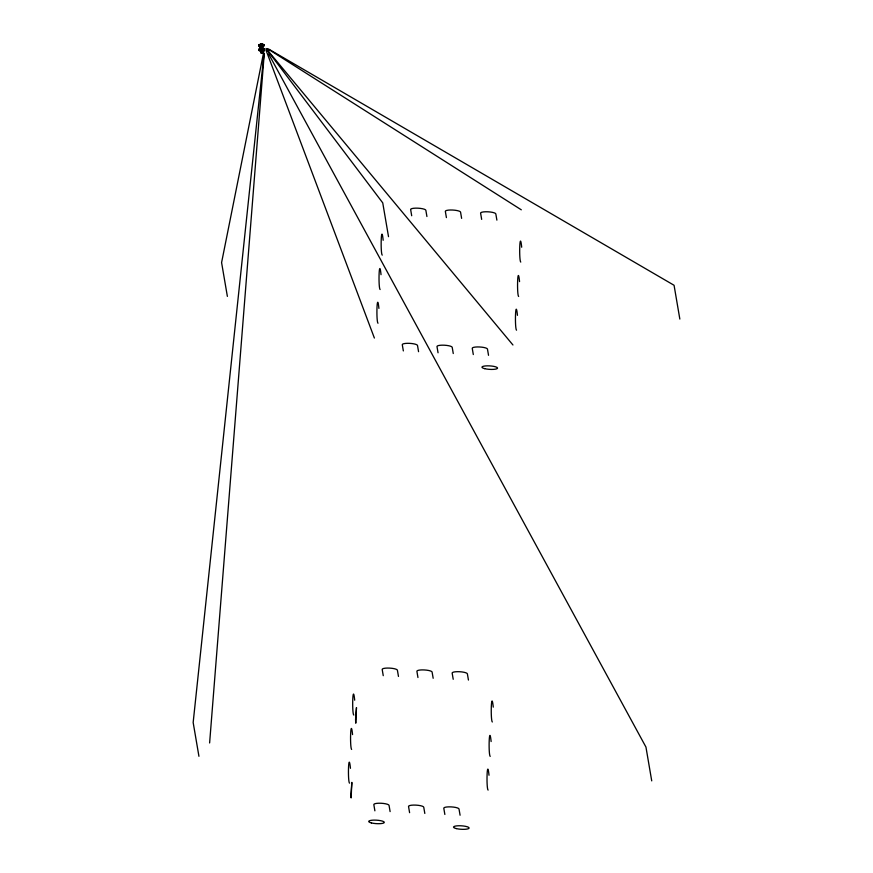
<?xml version="1.0" encoding="UTF-8"?>
<svg xmlns="http://www.w3.org/2000/svg" width="873" height="873" viewBox="0 0 873 873"><rect width="100%" height="100%" fill="white"/><g stroke="black" fill="none" stroke-linecap="round" stroke-linejoin="round"><path stroke-width="1.31" d="M258.779 44.665L260.645 44.97C260.121 41.969 259.87 53.22 261.518 51.529L262.467 52.609L261.3 53.024L260.852 51.758L260.765 52.664M260.852 51.758C260.525 45.243 263.1 52.14 262.467 52.609M263.482 45.189L263.886 44.632M209.618 742.967L264.235 53.875M264.05 53.569L193.162 722.506L198.935 756.302M259.292 44.654C258.943 46.345 258.724 44.065 261.638 43.988C265.174 44.905 262.74 44.85 263.69 45.298M260.951 44.403L261.354 43.65L261.878 44.381M264.333 48.975L221.589 262.587L227.373 296.384M261.3 53.024L261.431 50.034M258.757 44.916L259.216 45.32M258.834 49.401L263.864 49.03M263.886 44.719L263.253 44.73L263.941 44.883M263.919 49.128L263.701 50.448M259.816 49.314L263.581 49.292M262.206 51.507L261.791 52.435L260.983 52.085L261.518 51.529L261.955 53.002M258.757 44.796L259.325 45.985M258.899 49.281L259.172 50.59M260.721 49.379L258.965 49.685L259.521 49.63M258.921 49.837L259.325 49.084L259.445 50.95L260.481 50.667M263.286 44.632L263.384 45.189M263.34 44.97L263.602 46.214L260.852 45.789L260.951 49.15M261.998 44.73L263.733 44.916L263.406 44.447M263.93 49.434L262.107 49.335M259.488 49.706L258.965 49.685M259.085 49.15L259.521 49.881M260.852 45.789L260.634 43.901L262.02 43.857C263.962 43.061 259.008 50.405 263.711 50.82L263.591 48.953L263.962 50.438M263.57 49.39L263.624 50.307L259.357 50.438L259.336 49.172M262.086 48.659L260.732 50.056L262.118 50.012L260.7 48.702M259.172 45.134L259.325 46.345L260.7 45.909M259.325 46.345L259.095 44.567L259.063 45.985M259.27 50.045L259.357 49.521M263.613 49.008L263.711 50.82M260.907 44.119L261.835 44.087M259.979 44.588L262.751 44.501M263.602 46.214L259.237 45.833L259.205 44.479L259.314 45.669M262.26 51.78L261.922 52.827L260.732 52.489M262.238 51.649L260.82 51.551L260.983 52.085M268.862 49.204L674.065 285.275L679.838 319.071M267.345 48.55L521.301 209.815M267.269 49.892L512.942 344.988M265.97 48.473L382.745 202.874L388.518 236.67M268.578 53.82L645.955 747.081L651.727 780.877M265.883 49.826L374.386 338.047M262.096 45.865L262.02 43.857L260.634 43.901L260.612 44.774M521.683 247.223C519.708 227.886 518.835 260.34 520.766 262.075M519.555 281.619C517.58 262.282 516.707 294.736 518.638 296.46M517.449 315.339C515.463 296.002 514.601 328.455 516.532 330.19M496.89 220.138L495.82 213.907A7.628 1.702 3.5 0 0 487.92 211.801A7.628 1.702 3.5 0 0 480.597 213.143L481.667 219.374M488.531 355.311L487.461 349.069A7.628 1.702 3.5 0 0 479.561 346.974A7.628 1.702 3.5 0 0 472.249 348.316L473.308 354.547M461.621 218.37L460.562 212.128A7.628 1.702 3.5 0 0 452.651 210.033A7.628 1.702 3.5 0 0 445.339 211.364L446.409 217.606M453.262 353.532L452.203 347.301A7.628 1.702 3.5 0 0 444.292 345.206A7.628 1.702 3.5 0 0 436.98 346.537L438.05 352.779M426.919 216.515L425.849 210.273A7.628 1.702 3.5 0 0 417.949 208.178A7.628 1.702 3.5 0 0 410.637 209.509L411.696 215.751M493.256 707.141C491.27 687.804 490.397 720.258 492.328 721.982M491.128 741.537C489.142 722.2 488.269 754.643 490.2 756.378M418.56 351.688L417.501 345.446A7.628 1.702 3.5 0 0 409.59 343.351A7.628 1.702 3.5 0 0 402.278 344.682L403.348 350.924M489.011 775.257C487.036 755.92 486.163 788.374 488.094 790.098M468.441 680.056L467.371 673.814A7.628 1.702 3.5 0 0 459.471 671.719A7.628 1.702 3.5 0 0 452.149 673.05L453.218 679.292M383.16 240.282C381.174 220.945 380.301 253.388 382.243 255.123M381.032 274.668C379.046 255.331 378.173 287.784 380.115 289.52M378.915 308.398C376.94 289.061 376.067 321.504 377.998 323.239M460.082 815.229L459.012 808.987A7.628 1.702 3.5 0 0 451.112 806.892A7.628 1.702 3.5 0 0 443.79 808.223L444.859 814.465M433.172 678.277L432.102 672.046A7.628 1.702 3.5 0 0 424.202 669.94A7.628 1.702 3.5 0 0 416.89 671.282L417.949 677.513M424.813 813.45L423.754 807.219A7.628 1.702 3.5 0 0 415.843 805.113A7.628 1.702 3.5 0 0 408.531 806.456L409.601 812.687M398.47 676.433L397.401 670.191A7.628 1.702 3.5 0 0 389.5 668.096A7.628 1.702 3.5 0 0 382.188 669.427L383.247 675.669M263.722 44.447L264.028 45.647M263.733 44.916L263.853 45.833M263.832 49.041L263.897 49.859M261.322 45.429L261.398 48.681M390.111 811.595L389.042 805.364A7.628 1.702 3.5 0 0 381.141 803.258A7.628 1.702 3.5 0 0 373.83 804.6L374.888 810.831M354.689 700.19C352.714 680.853 351.841 713.306 353.772 715.042M352.561 734.586C350.586 715.249 349.713 747.703 351.644 749.438M350.455 768.305C348.469 748.969 347.596 781.422 349.538 783.157M263.471 44.883L263.515 45.702M263.1 45.963L263.33 49.477M262.587 50.601L262.664 51.998M261.9 45.756L261.998 49.117M259.728 46.073L259.859 49.586M350.946 794.517L351.132 797.933L351.852 782.372L350.946 794.517M355.573 719.778L355.758 723.193L356.479 707.632L355.573 719.778M261.267 44.567L260.623 45.451L262.009 45.407L260.591 44.097L261.976 44.054L261.267 44.567M484.679 368.657A7.813 1.735 3.5 0 0 497.424 368.417A7.813 1.735 3.5 0 0 487.189 365.842A7.813 1.735 3.5 0 0 484.679 368.657M371.429 822.933A7.813 1.735 3.5 0 0 384.175 822.682A7.813 1.735 3.5 0 0 373.928 820.118A7.813 1.735 3.5 0 0 371.429 822.933M456.241 828.575A7.813 1.735 3.5 0 0 468.987 828.324A7.813 1.735 3.5 0 0 458.751 825.76A7.813 1.735 3.5 0 0 456.241 828.575"/></g></svg>
